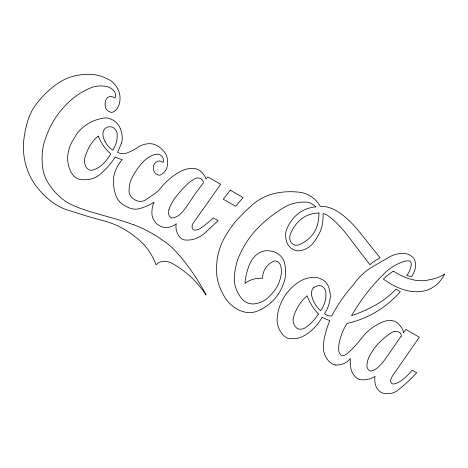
<?xml version="1.0" encoding="UTF-8"?>
<svg xmlns="http://www.w3.org/2000/svg" width="468" height="468" viewBox="0 0 468 468"><rect width="100%" height="100%" fill="white"/><g stroke="black" fill="none" stroke-linecap="round" stroke-linejoin="round"><path stroke-width="0.7" d="M403.679 332.543L405.855 329.413L419.334 337.194L394.003 373.721A40.886 23.605 60 0 0 390.757 379.724A3.966 2.287 60 0 0 390.757 381.718A1.954 1.129 60 0 0 392.289 383.684A6.839 3.949 60 0 0 394.272 383.906A52.451 30.28 60 0 0 400.719 381.063A154.036 88.932 60 0 0 412.127 370.118L416.69 372.75A452.673 261.355 60 0 1 397.812 390.271A46.233 26.694 60 0 1 383.625 393.325A10.694 6.172 60 0 1 378.647 390.452A6.371 3.674 60 0 1 376.804 387.984A10.354 5.979 60 0 1 375.032 382.894A20.732 11.969 60 0 1 375.032 376.354A59.676 34.456 60 0 1 359.687 379.618A10.682 6.166 60 0 1 353.1 373.985A9.413 5.435 60 0 1 350.906 368.562A37.341 21.557 60 0 1 350.374 358.453A48.842 28.197 60 0 1 335.673 364.987M133.731 224.862C116.117 218.199 97.537 214.636 79.864 208.161A110.495 63.794 60 0 1 70.686 204.282A45.589 26.319 60 0 1 57.862 194.981A42.57 24.582 60 0 1 49.666 185.275A24.956 14.409 60 0 1 42.752 168.106A74.371 42.939 60 0 1 44.378 141.892A195.232 112.718 60 0 1 57.441 115.005A236.41 136.492 60 0 1 75.079 96.777A204.832 118.258 60 0 1 91.254 87.656A67.193 38.791 60 0 1 105.797 86.364A21.171 12.221 60 0 1 111.612 88.715A6.85 3.955 60 0 1 113.981 90.956A4.838 2.796 60 0 1 115.444 94.126A6.406 3.697 60 0 1 114.824 98.017A10.255 5.92 60 0 0 110.489 96.531A14.678 8.477 60 0 0 106.043 99.649A16.158 9.331 60 0 0 105.224 106.376A4.2 2.422 60 0 0 107.541 110.559A8.921 5.148 60 0 0 113.197 111.981A31.689 18.293 60 0 0 119.252 104.036A27.261 15.742 60 0 0 119.978 96.355A13.18 7.611 60 0 0 116.14 86.287A16.713 9.647 60 0 0 110.53 80.549A66.69 38.505 60 0 0 90.874 74.365A149.555 86.346 60 0 0 57.377 83.661A265.9 153.522 60 0 0 35.89 104.627A115.391 66.62 60 0 0 27.243 122.616A164.432 94.934 60 0 0 23.815 139.786A68.948 39.803 60 0 0 23.815 154.469A49.14 28.372 60 0 0 28.027 171.434A35.615 20.563 60 0 0 37.253 187.551A56.324 32.514 60 0 0 47.759 198.537A58.605 33.836 60 0 0 67.661 210.033L87.955 216.45L106.827 221.703A105.686 61.021 60 0 1 122.446 228.302A88.329 51 60 0 1 139.482 240.312A37.089 21.411 60 0 1 156.119 264.865A30.742 17.749 60 0 1 167.392 261.594A25.003 14.438 60 0 1 172.786 263.706A99.21 57.277 60 0 1 184.029 271.2A68.667 39.645 60 0 1 206.119 294.957A125.564 72.499 60 0 0 175.441 251.047A44.758 25.839 60 0 0 167.076 243.418A145.226 83.848 60 0 0 133.719 224.775M315.824 206.792A18.913 10.916 60 0 0 306.312 202.094A107.617 62.133 60 0 0 284.69 207.102A361.425 208.669 60 0 0 255.68 230.391A220.048 127.044 60 0 0 239.259 255.838A99.351 57.359 60 0 0 234.468 275.131A38.37 22.154 60 0 0 234.468 281.713A20.352 11.753 60 0 0 240.733 297.367A12.835 7.406 60 0 0 246.993 302.679A25.88 14.941 60 0 0 253.919 303.913A70.44 40.669 60 0 0 268.088 297.584A159.892 92.313 60 0 0 275.102 289.768A65.573 37.861 60 0 0 281.245 273.815A20.136 11.624 60 0 0 280.747 266.023A4.487 2.592 60 0 0 277.477 261.594A9.664 5.581 60 0 0 273.359 261.29A59.927 34.597 60 0 0 265.959 267.45A33.047 19.077 60 0 0 262.56 278.302A69.849 40.324 60 0 0 244.963 283.456A98.783 57.032 60 0 1 250.204 263.028A58.974 34.047 60 0 1 261.29 251.895A41.313 23.85 60 0 1 273.727 251.755A19.065 11.01 60 0 1 279.876 255.306A9.103 5.253 60 0 1 284.591 263.191A37.563 21.686 60 0 1 284.591 280.268A104.44 60.302 60 0 1 275.319 298.104A132.362 76.419 60 0 1 255.505 311.706A46.244 26.699 60 0 1 241.248 311.039A32.895 18.995 60 0 1 232.537 306.008A23.815 13.747 60 0 1 223.493 295.097A35.773 20.65 60 0 1 216.526 271.686A87.534 50.538 60 0 1 218.275 253.89A118.913 68.656 60 0 1 224.412 237.843A261.401 150.924 60 0 1 238.809 217.877L245.846 210.729L253.246 204.095A150.169 86.703 60 0 1 274.084 193.594A174.593 100.801 60 0 1 299.818 192.266A39.581 22.85 60 0 1 311.05 196.461A19.545 11.285 60 0 1 320.381 206.493A46.525 26.863 60 0 1 342.88 215.21A75.717 43.717 60 0 1 358.236 230.426L380.069 257.786A144.115 83.205 60 0 0 369.942 264.724L348.034 236.083A69.954 40.388 60 0 0 327.384 215.239A17.895 10.331 60 0 0 323.06 213.624A56.096 32.386 60 0 1 319.749 232.467A141.172 81.508 60 0 1 313.472 242.687A59.541 34.375 60 0 1 298.73 250.795A17.772 10.261 60 0 1 291.669 248.654A8.348 4.82 60 0 1 286.498 241.26A19.989 11.542 60 0 1 286.498 229.77A95.209 54.972 60 0 1 315.841 206.838M313.835 287.615A12.718 7.342 60 0 0 312.086 297.315A17.123 9.886 60 0 0 320.586 310.688A51.837 29.929 60 0 0 325.693 298.373A36.937 21.323 60 0 0 325.857 292.389A4.932 2.849 60 0 0 324.008 288.042A6.371 3.68 60 0 0 319.79 285.609A30.344 17.521 60 0 0 313.812 287.574M335.679 365.011A11.992 6.921 60 0 1 325.512 356.359A13.396 7.734 60 0 1 323.417 348.561A55.721 32.169 60 0 1 324.382 337.995A178.39 102.995 60 0 1 329.841 320.539A51.234 29.583 60 0 1 322.159 317.216A131.414 75.869 60 0 1 303.539 336.03A62.823 36.27 60 0 1 289.107 338.522A11.174 6.453 60 0 1 283.234 335.129A12.928 7.465 60 0 1 278.659 327.857A17.363 10.027 60 0 1 277.126 318.942A67.72 39.096 60 0 1 279.261 307.564A103.65 59.84 60 0 1 287.282 292.471A142.518 82.28 60 0 1 299.789 281.397A77.951 45.004 60 0 1 314.467 277.36A25.483 14.713 60 0 1 322.914 279.987A8.412 4.856 60 0 1 328.612 286.966A21.657 12.507 60 0 1 330.127 298.865A65.052 37.557 60 0 1 324.488 313.706A15.854 9.155 60 0 0 331.677 316.005A379.794 219.276 60 0 1 353.545 284.679A165.713 95.671 60 0 1 371.504 267.398L389.762 256.762A74.757 43.161 60 0 1 402.059 253.475A44.132 25.483 60 0 1 406.762 253.867A13.958 8.061 60 0 1 413.022 257.482A4.165 2.404 60 0 1 414.829 260.5A15.169 8.757 60 0 1 415.286 268.164A44.899 25.921 60 0 1 411.349 276.793L406.762 275.342A41.061 23.704 60 0 0 411.378 263.718A2.586 1.492 60 0 0 408.892 260.887A28.735 16.591 60 0 0 404.533 261.314A142.6 82.333 60 0 0 385.427 272.464A499.929 288.639 60 0 0 351.579 315.643A403.41 232.912 60 0 0 378.881 303.065A228.378 131.853 60 0 0 395.905 289.142L400.333 291.693A302.755 174.798 60 0 1 380.899 308.845A288.557 166.596 60 0 1 347.01 323.458A112.226 64.795 60 0 0 339.499 341.523A41.09 23.722 60 0 0 338.692 350.035A5.054 2.919 60 0 0 340.33 354.311A3.153 1.819 60 0 0 342.746 355.709A26.226 15.14 60 0 0 346.572 354.124L346.946 353.826A293.43 169.41 60 0 0 361.782 337.972A138.464 79.94 60 0 1 371.065 328.63A149.251 86.171 60 0 1 384.064 321.463A41.67 24.055 60 0 1 393.044 320.826A11.928 6.885 60 0 1 403.691 332.549M168.989 209.588L168.907 209.886A9.998 5.768 60 0 0 168.907 214.929L169.006 215.262A3.071 1.773 60 0 0 172.072 218.018A41.196 23.786 60 0 0 180.361 213.993A156.482 90.347 60 0 0 188.317 204.095L194.472 194.846L203.51 182.672L203.399 182.198A4.025 2.322 60 0 0 200.07 178.296A15.555 8.98 60 0 0 195.051 178.612A114.818 66.292 60 0 0 186.153 185.264A325.997 188.218 60 0 0 174.962 198.104A89.078 51.427 60 0 0 169.276 208.769L168.989 209.588M121.469 143.155L117.579 152.433A25.126 14.508 60 0 0 126.576 153.106A170.838 98.631 60 0 0 138.329 147.057A57.137 32.988 60 0 1 150.444 143.705A23.412 13.519 60 0 1 158.576 146.531A17.164 9.91 60 0 1 164.549 152.258A8.763 5.06 60 0 1 167.187 158.178A23.137 13.361 60 0 1 164.549 171.826A53.241 30.742 60 0 1 160.869 174.78A7.745 4.469 60 0 1 156.154 173.903A4.54 2.621 60 0 1 153.451 169.258A11.056 6.382 60 0 1 154.861 163.32A30.151 17.41 60 0 1 157.774 161.267A8.81 5.089 60 0 1 162.946 162.484A5.645 3.258 60 0 0 163.297 158.962A3.703 2.135 60 0 0 161.349 155.803A8.389 4.844 60 0 0 157.184 154.142A40.394 23.324 60 0 0 151.369 155.826L150.55 156.271A90.997 52.539 60 0 0 146.905 158.547L146.788 158.634A58.792 33.948 60 0 0 144.179 160.863A160.062 92.412 60 0 0 131.385 179.092A39.704 22.92 60 0 0 129.074 191.5A5.786 3.34 60 0 0 131.859 197.473A14.128 8.155 60 0 0 138.218 201.141A25.061 14.473 60 0 0 145.144 200.169L155.218 193.366A99.251 57.307 60 0 0 160.904 187.808A192.535 111.162 60 0 1 178.957 172.282A90.189 52.071 60 0 1 189.593 168.48A33.579 19.387 60 0 1 196.56 168.989A12.443 7.184 60 0 1 203.644 174.476A9.892 5.71 60 0 1 206.066 179.109L207.815 176.881L220.668 184.304L192.863 223.722A8.365 4.826 60 0 0 192.091 227.243A2.317 1.34 60 0 0 194.472 230.151A30.97 17.883 60 0 0 201.217 227.811A308.506 178.115 60 0 0 213.338 217.883L218.176 220.674L203.878 233.86A85.732 49.497 60 0 1 194.103 239.095A59.705 34.468 60 0 1 184.257 239.92A7.728 4.464 60 0 1 178.302 235.053A11.472 6.622 60 0 1 176.354 230.162A13.291 7.675 60 0 1 176.354 223.692A54.399 31.409 60 0 1 167.918 227.454A23.646 13.654 60 0 1 158.634 225.231A9.6 5.546 60 0 1 151.907 213.765A35.644 20.58 60 0 1 154.107 202.164A151.176 87.282 60 0 1 138.832 208.81A32.228 18.609 60 0 1 128.981 207.786A33.626 19.41 60 0 1 121.721 203.598A11.524 6.657 60 0 1 115.426 194.232A37.996 21.938 60 0 1 115.426 170.685A117.801 68.012 60 0 1 122.218 159.465A32.409 18.714 60 0 1 115.263 157.078A231.502 133.661 60 0 1 100.257 174.178A65.906 38.048 60 0 1 79.145 179.238A10.571 6.102 60 0 1 71.06 172.095A18.954 10.939 60 0 1 67.924 162.548A32.193 18.585 60 0 1 67.924 154.247A63.145 36.457 60 0 1 71.703 142.407L76.986 133.55A122.481 70.715 60 0 1 104.124 118.024A24.535 14.163 60 0 1 114.297 120.867A10.553 6.096 60 0 1 120.393 128.782A20.691 11.946 60 0 1 121.469 143.155M318.456 314.04L315.59 318.059A132.21 76.331 60 0 1 305.282 327.775A23.377 13.496 60 0 1 299.52 329.144A9.933 5.733 60 0 1 297.198 328.431A6.441 3.721 60 0 1 293.682 323.505A8.395 4.844 60 0 1 293.214 318.685A67.012 38.686 60 0 1 295.852 310.84A111.454 64.35 60 0 1 307.148 295.77A30.549 17.638 60 0 0 318.456 314.04M401.035 336.352L384.936 359.512A144.015 83.146 60 0 1 377.98 367.392A44.086 25.453 60 0 1 371.387 370.943A3.68 2.124 60 0 1 368.252 369.498A3.943 2.276 60 0 1 366.924 365.812A33.275 19.211 60 0 1 368.831 357.575A133.579 77.121 60 0 1 379.513 342.354A234.866 135.603 60 0 1 391.57 332.555A19.094 11.027 60 0 1 399.169 332.204A2.539 1.468 60 0 1 400.947 334.082A2.539 1.468 60 0 1 401.035 336.352M230.309 190.195L223.259 199.181L235.632 206.324L243.097 197.578L230.309 190.195M318.96 212.981A82.976 47.906 60 0 0 297.747 222.318A93.033 53.715 60 0 0 290.318 234.374A12.344 7.125 60 0 0 289.862 239.283A4.586 2.65 60 0 0 293.606 244.6A15.093 8.711 60 0 0 298.713 244.84A98.649 56.956 60 0 0 312.144 235.188A58.389 33.708 60 0 0 318.96 212.981M105.089 141.693A15.087 8.711 60 0 0 112.946 150.175A110.044 63.531 60 0 0 115.736 144.144A33.509 19.346 60 0 0 117.158 133.965A4.92 2.843 60 0 0 115.736 130.127A6.622 3.826 60 0 0 111.519 126.916A18.451 10.653 60 0 0 103.96 130.005A11.554 6.669 60 0 0 105.089 141.693M98.204 136.089A29.191 16.854 60 0 0 110.764 153.937A116.901 67.491 60 0 1 101.065 165.66A65.707 37.937 60 0 1 92.225 170.206A8.915 5.148 60 0 1 88.557 169.469A5.283 3.048 60 0 1 84.86 163.747A12.42 7.172 60 0 1 84.813 157.839A107.605 62.127 60 0 1 88.417 148.643A98.327 56.768 60 0 1 98.204 136.089M393.412 271.147A206.335 119.129 60 0 0 383.374 279.063A80.198 46.303 60 0 0 407.751 290.745A84.293 48.666 60 0 0 444.6 273.961A101.31 58.494 60 0 1 429.846 279.601A77.863 44.957 60 0 1 393.412 271.147"/></g></svg>
